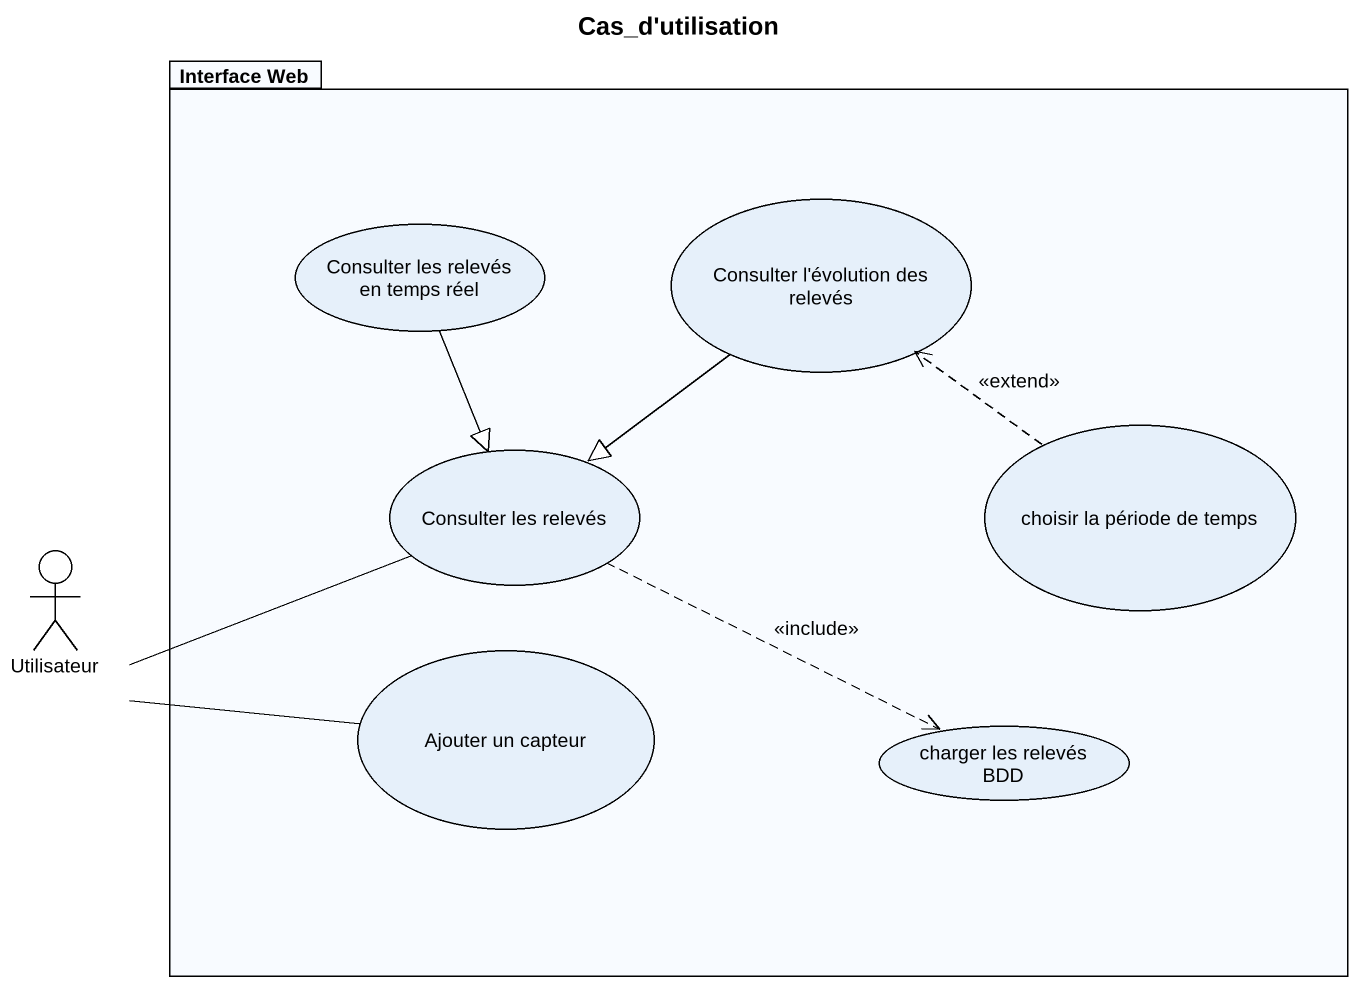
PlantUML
@startuml
title Cas_d'utilisation
package "Interface Web" as Interface_Web {
  usecase "Consulter l'évolution des relevés" as Consulter_l_évolution_des
  usecase "Consulter les relevés en temps réel" as Consulter_les_relevés_en
  usecase "Consulter les relevés" as Consulter_les_relevés
  usecase "choisir la période de temps" as choisir_la_période_de_temps
  usecase "Ajouter un capteur" as Ajouter_un_capteur
  usecase "charger les relevés BDD" as charger_les_relevés_BDD
}
actor Utilisateur
Consulter_l_évolution_des --|> Consulter_les_relevés
Consulter_les_relevés_en --|> Consulter_les_relevés
Consulter_les_relevés .right.> charger_les_relevés_BDD : <<include>>
choisir_la_période_de_temps .up.> Consulter_l_évolution_des : <<extend>>
Utilisateur -right- Consulter_les_relevés
Utilisateur -right- Ajouter_un_capteur
@enduml
